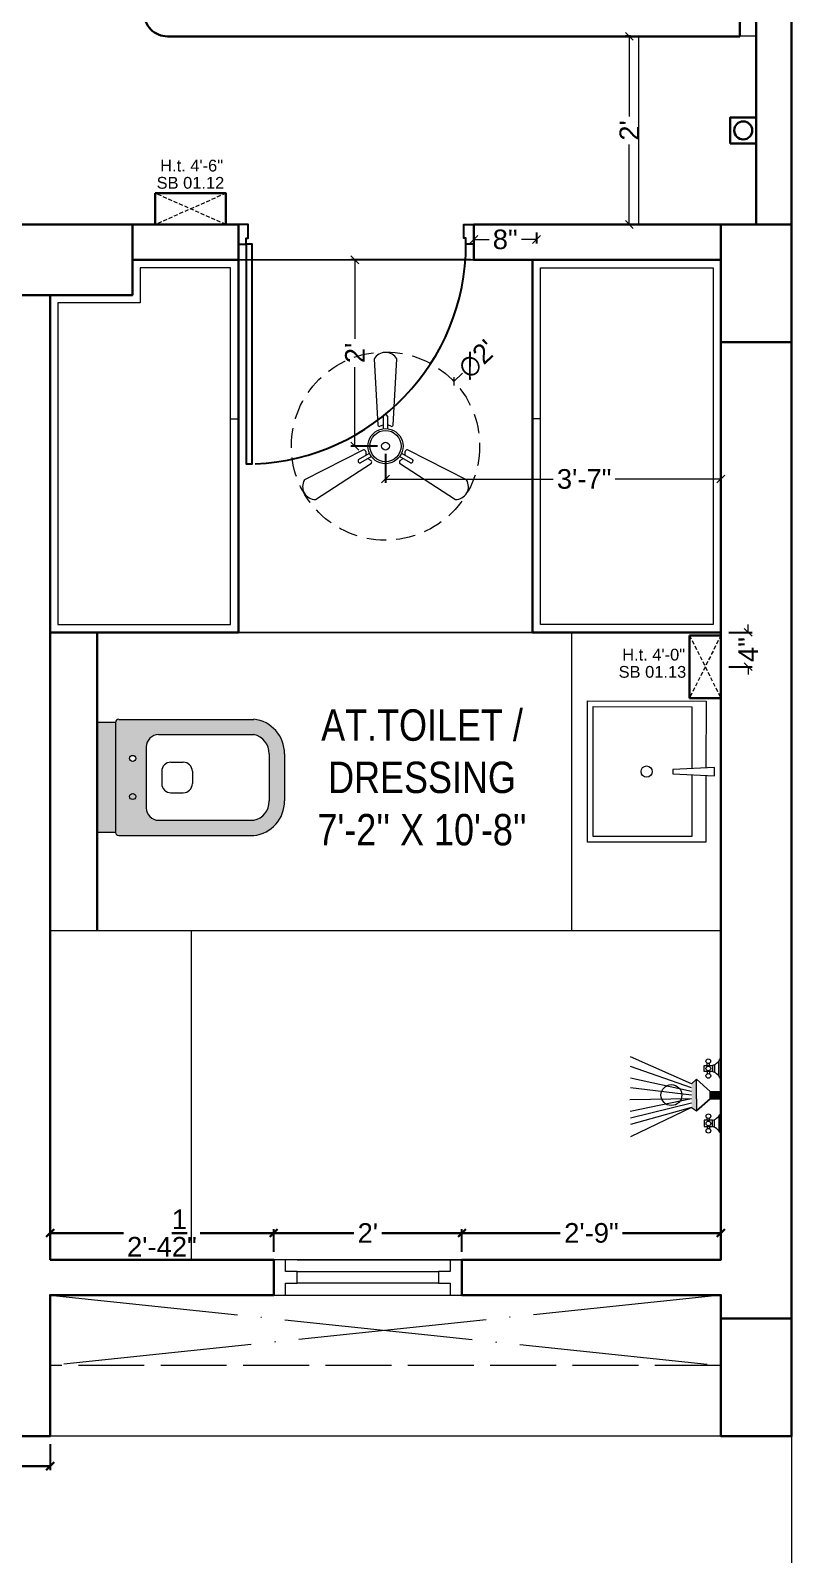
# Model space of a CAD drawing. Header units: millimetres. Extents: x 56222 to 3066687, y -650199 to -121287.
# Drawn here: x 295687.3 to 295784.3, y -356708.9 to -356514.6 of the extents above; entities that cross this region are included whole.
import ezdxf

# ---------------------------------------------------------------- set-up
doc = ezdxf.new("R2010")
doc.units = ezdxf.units.MM
doc.header["$MEASUREMENT"] = 0
doc.header["$PDMODE"] = 35
for name, pattern in [('ACAD_ISO02W100', [15, 12, -3]), ('ACAD_ISO04W100', [30, 24, -3, 0, -3]), ('DASHED', [0.75, 0.5, -0.25]), ('DASHED2', [0.375, 0.25, -0.125])]:
    doc.linetypes.add(name, pattern=pattern)
doc.layers.get('Defpoints').update_dxf_attribs({"color": 220})
doc.layers.add('AR DOOR', color=40, linetype='Continuous')
doc.layers.add('AR ELE-5', color=134, linetype='Continuous')
for name, color, linetype, lineweight in [('COLUMN', 1, 'Continuous', 30), ('dim05', 1, 'Continuous', 13), ('el', 7, 'Continuous', 20), ('ELEC-wires', 1, 'DASHED2', 13), ('Electrical', 84, 'Continuous', 30), ('FIRST FLOOR ( TEXT )', 7, 'Continuous', 9), ('FURNITURE', 32, 'Continuous', 9), ('GROUND FLOOR', 7, 'Continuous', 9), ('GROUND FLOOR  ( PLINE )', 251, 'Continuous', 30), ('SECOND FLOOR ( DW_RAIL )', 7, 'Continuous', 9), ('UTILITY', 48, 'Continuous', 9), ('wall', 7, 'Continuous', 30), ('XX~SLAB ( BEAM )~ ( DIM )', 7, 'Continuous', 9), ('XX~STR BEAM', 5, 'ACAD_ISO02W100', 9)]:
    doc.layers.add(name, color=color, linetype=linetype, lineweight=lineweight)
doc.styles.add('Arial', font='arial.ttf')
doc.styles.add('century g', font='GOTHIC.TTF')
doc.styles.add('KATHA', font='swissc.ttf')
doc.styles.get("Standard").update_dxf_attribs({"font": 'arial.ttf', "height": 6})
doc.dimstyles.new('Archana', dxfattribs={"dimtxt": 2, "dimasz": 0.75, "dimexe": 0.5, "dimexo": 0.5, "dimgap": 0, "dimtad": 0, "dimzin": 0, "dimdsep": 46, "dimlunit": 4, "dimtxsty": 'century g', "dimblk": 'OBLIQUE', "dimcen": 0, "dimdle": 1, "dimclrd": 256, "dimclre": 256, "dimclrt": 256, "dimadec": 0, "dimazin": 0, "dimtfac": 1, "dimtofl": 0, "dimtmove": 1, "dimatfit": 3, "dimfxl": 1, "dimfxlon": 1, "dimtolj": 1, "dimtzin": 0, "dimlwd": -1, "dimlwe": -1, "dimarcsym": 0})
doc.dimstyles.new('ISO-25', dxfattribs={"dimtxt": 2.5, "dimasz": 1, "dimexe": 0.5, "dimexo": 1, "dimtad": 0, "dimdec": 1, "dimlunit": 4, "dimtxsty": 'Standard', "dimblk": 'OBLIQUE', "dimcen": 2.5, "dimclrd": 1, "dimclre": 1, "dimclrt": 5, "dimadec": 0, "dimazin": 0, "dimtfac": 1, "dimtdec": 1, "dimtmove": 0, "dimatfit": 3, "dimfxl": 1, "dimlwd": -1, "dimarcsym": 0})

# ---------------------------------------------------------------- blocks, each defined once
blk = doc.blocks.new('_Oblique')
at = {"layer": 'wall', "color": 0, "lineweight": -2}
blk.add_line((-0.5, -0.5), (0.5, 0.5), dxfattribs=at)
blk = doc.blocks.new('*D367')
at = {"layer": 'Defpoints', "color": 0, "lineweight": 30, "transparency": 16777216}
for p in [(295764.78, -356515.31), (295763.61, -356539.32), (295764.78, -356539.32)]:
    blk.add_point(p, dxfattribs=at)
at = {"layer": 'dim05', "color": 1, "linetype": 'Continuous', "lineweight": -2, "transparency": 16777216}
for p, q in [((295763.78, -356515.31), (295763.11, -356515.31)), ((295763.78, -356539.32), (295763.11, -356539.32))]:
    blk.add_line(p, q, dxfattribs=at)
at = {"layer": 'dim05', "color": 1, "linetype": 'Continuous', "transparency": 16777216}
for p, q in [((295763.61, -356515.31), (295763.61, -356525.52)), ((295763.61, -356539.32), (295763.61, -356529.11))]:
    blk.add_line(p, q, dxfattribs=at)
at = {"layer": 'dim05', "color": 1, "transparency": 16777216}
for p, rotation in [((295763.61, -356515.31), 90), ((295763.61, -356539.32), 270)]:
    blk.add_blockref('_Oblique', p, dxfattribs=dict(at, rotation=rotation))
at = {"layer": 'dim05', "color": 5, "lineweight": 25, "transparency": 16777216, "insert": (295763.61, -356527.32), "char_height": 2.5, "attachment_point": 5, "rotation": 90, "style": 'Arial'}
blk.add_mtext("2'", dxfattribs=at)
blk = doc.blocks.new('A$C3EC62B37')
at = {"layer": 'FURNITURE', "lineweight": 30, "ltscale": 0.25, "true_color": 0xffffff}
h = blk.add_hatch(color=7, dxfattribs=at)
h.dxf.hatch_style = 1
h.paths.add_polyline_path([(-12.22, 0), (-12.22, 2.35), (-26.26, 2.35), (-26.26, 0)])
h.paths.add_polyline_path([(-26.26, 2.35), (-12.22, 2.35, 0.414214), (-11.83, 2.74), (-11.83, 19.96, 0.388639), (-16.24, 23.87), (-22.38, 23.87, 0.379499), (-26.65, 19.96), (-26.65, 2.74, 0.414214)])
h.paths.add_polyline_path([(-15.35, 6.26), (-23.13, 6.26, -0.414214), (-24.7, 7.83), (-24.7, 19.96, -0.349567), (-22.37, 21.91), (-16.24, 21.91, -0.364948), (-13.78, 19.96), (-13.78, 7.83, -0.414214)], flags=16)
h.paths.add_polyline_path([(-18.46, 8.22), (-20.02, 8.22, -0.414214), (-21.2, 9.39), (-21.2, 10.96, -0.414214), (-20.02, 12.13), (-18.46, 12.13, -0.414214), (-17.28, 10.96), (-17.28, 9.39, -0.414214)], flags=0)
h.paths.add_polyline_path([(-22.06, 4.53, -1), (-21.27, 4.53, -1)], flags=16)
at = {"layer": 'FURNITURE', "color": 0, "linetype": 'ByBlock', "lineweight": -2}
for p, q in [((-22.24, 23.87), (-16.24, 23.87)), ((-22.24, 21.91), (-16.24, 21.91)), ((-26.65, 2.74), (-26.65, 19.96)), ((-24.7, 7.83), (-24.7, 19.96)), ((-13.78, 7.83), (-13.78, 19.96)), ((-11.83, 2.74), (-11.83, 19.96)), ((-20.02, 12.13), (-18.46, 12.13)), ((-21.2, 9.39), (-21.2, 10.96)), ((-17.28, 9.39), (-17.28, 10.96)), ((-20.02, 8.22), (-18.46, 8.22)), ((-23.13, 6.26), (-15.35, 6.26)), ((-26.26, 2.35), (-12.22, 2.35)), ((-26.26, 2.35), (-26.26, 0)), ((-12.22, 2.35), (-12.22, 0)), ((-26.26, 0), (-12.22, 0)), ((-26.26, 0), (-12.22, 0))]:
    blk.add_line(p, q, dxfattribs=at)
for centre in [(-21.66, 4.53), (-16.81, 4.53)]:
    blk.add_circle(centre, 0.391, dxfattribs=at)
for centre, radius, start, end in [((-22.31, 19.5), 4.37, 89.0873, 174.0395), ((-16.17, 19.5), 4.37, 5.9605, 90.9127), ((-22.31, 19.48), 2.44, 88.437, 168.6348), ((-16.17, 19.48), 2.44, 11.3652, 91.563), ((-20.02, 10.96), 1.17, 90, 180), ((-18.46, 10.96), 1.17, 0, 90), ((-23.13, 7.83), 1.57, 180, 270), ((-20.02, 9.39), 1.17, 180, 270), ((-18.46, 9.39), 1.17, 270, 0), ((-15.35, 7.83), 1.57, 270, 0), ((-26.26, 2.74), 0.391, 180, 270), ((-12.22, 2.74), 0.391, 270, 0)]:
    blk.add_arc(centre, radius, start, end, dxfattribs=at)
blk = doc.blocks.new('*U25')
for points in [[(-40, 0), (0, 0), (0, 30), (10, 30), (10, 100), (-40, 100)], [(1160, 0), (1120, 0), (1120, 30), (1110, 30), (1110, 100), (1160, 100)], [(0, 0), (0, -1120), (30, -1120), (30, 0)]]:
    blk.add_lwpolyline(points, close=True)
at = {"layer": 'AR ELE-5', "linetype": 'ByBlock', "ltscale": 15}
blk.add_arc((-1.6, 0.7), 1121.6, 272.37301, 359.96526, dxfattribs=at)
blk = doc.blocks.new('A$C07311617')
at = {"layer": 'UTILITY'}
h = blk.add_hatch(color=7, dxfattribs=at)
h.paths.add_polyline_path([(-3.13, 2.02), (-3.13, 0), (-3.74, 0), (-3.74, 0.46), (-3.74, 1.42)])
h.paths.add_polyline_path([(-3.13, 0), (-3.13, -0.46), (-3.13, -2.02), (-3.74, -1.59), (-3.74, -0.46), (-3.74, 0)])
h = blk.add_hatch(color=7, dxfattribs=at)
h.paths.add_polyline_path([(0, 0.46), (0, 0), (-1.35, 0), (-1.35, 0.46)])
h.paths.add_polyline_path([(0, 0), (0, -0.46), (-1.35, -0.46), (-1.35, 0)])
at = {"layer": 'UTILITY', "color": 7}
for p, q in [((-3.74, 1.42), (-11.52, 4.9)), ((-1.74, 3.79), (-1.74, 4.05)), ((-1.47, 3.79), (-1.47, 4.05)), ((-0.8, 3.9), (-0.8, 2.88)), ((-0.27, 2.44), (-0.27, 4.33)), ((-3.74, 0.94), (-11.52, 3.66)), ((-3.74, 0.46), (-11.52, 2.15)), ((-3.13, 2.02), (-3.74, 1.42)), ((-3.13, -0.46), (-3.13, 2.02)), ((-1.35, 0.46), (-3.13, 2.02)), ((-1.74, 2.99), (-1.74, 2.72)), ((-1.47, 2.99), (-1.47, 2.72)), ((-3.74, 0), (-11.52, 0.93)), ((-3.13, 0.46), (-3.13, 1.42)), ((-1.35, -0.46), (-1.35, 0.46)), ((-1.35, 0.46), (0, 0.46)), ((0, -0.46), (0, 0.46)), ((-3.74, -0.46), (-11.62, -0.61)), ((-3.74, -0.46), (-11.57, -2.09)), ((-3.74, -1.03), (-11.52, -2.96)), ((-3.74, -1.59), (-11.52, -5.3)), ((-3.74, -1.59), (-11.52, -3.73)), ((-3.74, -1.59), (-3.13, -2.02)), ((-3.13, -0.46), (-3.13, -2.02)), ((-1.35, -0.46), (-3.13, -2.02)), ((-1.35, -0.46), (0, -0.46)), ((-1.74, -3.22), (-1.74, -2.95)), ((-1.47, -3.22), (-1.47, -2.95)), ((-0.8, -4.13), (-0.8, -3.11)), ((-0.27, -2.68), (-0.27, -4.56)), ((-1.74, -4.02), (-1.74, -4.29)), ((-1.47, -4.02), (-1.47, -4.29))]:
    blk.add_line(p, q, dxfattribs=at)
for points in [[(-1.35, 0.46), (-3.13, 2.02)], [(-3.13, -2.02), (-1.35, -0.46)]]:
    blk.add_lwpolyline(points, dxfattribs=at)
for points in [[(-1.07, 2.99), (-2.14, 2.99), (-2.14, 3.79), (-1.07, 3.79)], [(-1.07, -3.22), (-2.14, -3.22), (-2.14, -4.02), (-1.07, -4.02)]]:
    blk.add_lwpolyline(points, close=True, dxfattribs=at)
for centre, radius in [((-1.6, 4.32), 0.298), ((-1.6, 3.39), 0.298), ((-1.6, 2.45), 0.298), ((-6.31, 0), 1.33), ((-1.6, -2.69), 0.298), ((-1.6, -3.62), 0.298), ((-1.6, -4.55), 0.298)]:
    blk.add_circle(centre, radius, dxfattribs=at)
for centre, start, end in [((-1.47, 5.26), 285.2551, 344.7449), ((-1.47, 1.52), 15.2551, 74.7449), ((-1.47, -1.75), 285.2551, 344.7449), ((-1.47, -5.49), 15.2551, 74.7449)]:
    blk.add_arc(centre, 1.52, start, end, dxfattribs=at)
blk = doc.blocks.new('*D370')
at = {"layer": 'Defpoints', "color": 0, "lineweight": 30, "transparency": 16777216}
for p in [(295718.28, -356667.91), (295689.78, -356671.32), (295718.28, -356671.32)]:
    blk.add_point(p, dxfattribs=at)
at = {"layer": 'dim05', "color": 5, "linetype": 'Continuous', "lineweight": -2, "transparency": 16777216}
for p, q in [((295689.78, -356670.32), (295689.78, -356667.41)), ((295718.28, -356670.32), (295718.28, -356667.41))]:
    blk.add_line(p, q, dxfattribs=at)
at = {"layer": 'dim05', "color": 5, "linetype": 'Continuous', "lineweight": 30, "transparency": 16777216}
for p, q in [((295689.78, -356667.91), (295699.15, -356667.91)), ((295718.28, -356667.91), (295708.91, -356667.91))]:
    blk.add_line(p, q, dxfattribs=at)
at = {"layer": 'dim05', "color": 5, "lineweight": 30, "transparency": 16777216, "rotation": 180}
blk.add_blockref('_Oblique', (295689.78, -356667.91), dxfattribs=at)
at = {"layer": 'dim05', "color": 5, "lineweight": 30, "transparency": 16777216}
blk.add_blockref('_Oblique', (295718.28, -356667.91), dxfattribs=at)
at = {"layer": 'dim05', "color": 5, "lineweight": 30, "transparency": 16777216, "insert": (295704.03, -356667.91), "char_height": 2.5, "attachment_point": 5, "style": 'Arial'}
blk.add_mtext('2\'-4{\\H1x;\\S1/2;}"', dxfattribs=at)
blk = doc.blocks.new('*D371')
at = {"layer": 'Defpoints', "color": 0, "lineweight": 30, "transparency": 16777216}
for p in [(295742.28, -356667.91), (295718.28, -356671.32), (295742.28, -356671.32)]:
    blk.add_point(p, dxfattribs=at)
at = {"layer": 'dim05', "color": 5, "linetype": 'Continuous', "lineweight": -2, "transparency": 16777216}
for p, q in [((295718.28, -356670.32), (295718.28, -356667.41)), ((295742.28, -356670.32), (295742.28, -356667.41))]:
    blk.add_line(p, q, dxfattribs=at)
at = {"layer": 'dim05', "color": 5, "linetype": 'Continuous', "lineweight": 30, "transparency": 16777216}
for p, q in [((295718.28, -356667.91), (295728.48, -356667.91)), ((295742.28, -356667.91), (295732.08, -356667.91))]:
    blk.add_line(p, q, dxfattribs=at)
at = {"layer": 'dim05', "color": 5, "lineweight": 30, "transparency": 16777216, "rotation": 180}
blk.add_blockref('_Oblique', (295718.28, -356667.91), dxfattribs=at)
at = {"layer": 'dim05', "color": 5, "lineweight": 30, "transparency": 16777216}
blk.add_blockref('_Oblique', (295742.28, -356667.91), dxfattribs=at)
at = {"layer": 'dim05', "color": 5, "lineweight": 30, "transparency": 16777216, "insert": (295730.28, -356667.91), "char_height": 2.5, "attachment_point": 5, "style": 'Arial'}
blk.add_mtext("2'", dxfattribs=at)
blk = doc.blocks.new('*D372')
at = {"layer": 'Defpoints', "color": 0, "lineweight": 30, "transparency": 16777216}
for p in [(295775.28, -356667.91), (295742.28, -356671.32), (295775.28, -356671.32)]:
    blk.add_point(p, dxfattribs=at)
at = {"layer": 'dim05', "color": 5, "linetype": 'Continuous', "lineweight": -2, "transparency": 16777216}
for p, q in [((295742.28, -356670.32), (295742.28, -356667.41)), ((295775.28, -356670.32), (295775.28, -356667.41))]:
    blk.add_line(p, q, dxfattribs=at)
at = {"layer": 'dim05', "color": 5, "linetype": 'Continuous', "lineweight": 30, "transparency": 16777216}
for p, q in [((295742.28, -356667.91), (295754.81, -356667.91)), ((295775.28, -356667.91), (295762.75, -356667.91))]:
    blk.add_line(p, q, dxfattribs=at)
at = {"layer": 'dim05', "color": 5, "lineweight": 30, "transparency": 16777216, "rotation": 180}
blk.add_blockref('_Oblique', (295742.28, -356667.91), dxfattribs=at)
at = {"layer": 'dim05', "color": 5, "lineweight": 30, "transparency": 16777216}
blk.add_blockref('_Oblique', (295775.28, -356667.91), dxfattribs=at)
at = {"layer": 'dim05', "color": 5, "lineweight": 30, "transparency": 16777216, "insert": (295758.78, -356667.91), "char_height": 2.5, "attachment_point": 5, "style": 'Arial'}
blk.add_mtext('2\'-9"', dxfattribs=at)
blk = doc.blocks.new('*D373')
at = {"layer": 'Defpoints', "color": 0, "lineweight": 30, "transparency": 16777216}
for p in [(295584.78, -356693.82), (295689.78, -356693.82), (295689.78, -356697.63)]:
    blk.add_point(p, dxfattribs=at)
at = {"layer": 'dim05', "color": 5, "linetype": 'Continuous', "lineweight": -2, "transparency": 16777216}
for p, q in [((295584.78, -356694.82), (295584.78, -356698.13)), ((295689.78, -356694.82), (295689.78, -356698.13))]:
    blk.add_line(p, q, dxfattribs=at)
at = {"layer": 'dim05', "color": 5, "linetype": 'Continuous', "lineweight": 30, "transparency": 16777216}
for p, q in [((295584.78, -356697.63), (295633.33, -356697.63)), ((295689.78, -356697.63), (295641.23, -356697.63))]:
    blk.add_line(p, q, dxfattribs=at)
at = {"layer": 'dim05', "color": 5, "lineweight": 30, "transparency": 16777216, "rotation": 180}
blk.add_blockref('_Oblique', (295584.78, -356697.63), dxfattribs=at)
at = {"layer": 'dim05', "color": 5, "lineweight": 30, "transparency": 16777216}
blk.add_blockref('_Oblique', (295689.78, -356697.63), dxfattribs=at)
at = {"layer": 'dim05', "color": 5, "lineweight": 30, "transparency": 16777216, "insert": (295637.28, -356697.63), "char_height": 2.5, "attachment_point": 5, "style": 'Arial'}
blk.add_mtext('8\'-9"', dxfattribs=at)
blk = doc.blocks.new('6616')
at = {"color": 242, "linetype": 'DASHED', "true_color": 0xcd2027}
for p, q in [((386784.79, -36915.77), (386775.78, -36911.78)), ((386784.79, -36911.78), (386775.78, -36915.77))]:
    blk.add_line(p, q, dxfattribs=at)
at = {"layer": 'ELEC-wires', "color": 5, "linetype": 'ByBlock', "lineweight": 30, "ltscale": 4}
blk.add_lwpolyline([(386775.78, -36911.78), (386784.79, -36911.78), (386784.79, -36915.77), (386775.78, -36915.77)], close=True, dxfattribs=at)
blk = doc.blocks.new('*D382')
at = {"layer": 'Defpoints', "color": 0, "lineweight": 30, "transparency": 16777216}
for p in [(295775.28, -356591.32), (295775.28, -356595.7), (295778.76, -356595.7)]:
    blk.add_point(p, dxfattribs=at)
at = {"layer": 'dim05', "color": 1, "linetype": 'Continuous', "transparency": 16777216}
for p, q in [((295778.76, -356591.32), (295778.76, -356590.32)), ((295778.76, -356591.32), (295778.76, -356591.4)), ((295778.76, -356595.7), (295778.76, -356595.62)), ((295778.76, -356595.7), (295778.76, -356596.7))]:
    blk.add_line(p, q, dxfattribs=at)
at = {"layer": 'dim05', "color": 1, "linetype": 'Continuous', "lineweight": -2, "transparency": 16777216}
for p, q in [((295776.28, -356591.32), (295779.26, -356591.32)), ((295776.28, -356595.7), (295779.26, -356595.7))]:
    blk.add_line(p, q, dxfattribs=at)
at = {"layer": 'dim05', "color": 1, "transparency": 16777216}
for p, rotation in [((295778.76, -356591.32), 270), ((295778.76, -356595.7), 90)]:
    blk.add_blockref('_Oblique', p, dxfattribs=dict(at, rotation=rotation))
at = {"layer": 'dim05', "color": 5, "lineweight": 25, "transparency": 16777216, "insert": (295778.76, -356593.51), "char_height": 2.5, "attachment_point": 5, "rotation": 90, "style": 'Arial'}
blk.add_mtext('4"', dxfattribs=at)
blk = doc.blocks.new('*D383')
at = {"layer": 'Defpoints', "color": 0, "lineweight": 30, "transparency": 16777216}
for p in [(295743.79, -356539.32), (295751.79, -356539.32), (295751.79, -356541.22)]:
    blk.add_point(p, dxfattribs=at)
at = {"layer": 'dim05', "color": 1, "linetype": 'Continuous', "lineweight": -2, "transparency": 16777216}
for p, q in [((295743.79, -356540.32), (295743.79, -356541.72)), ((295751.79, -356540.32), (295751.79, -356541.72))]:
    blk.add_line(p, q, dxfattribs=at)
at = {"layer": 'dim05', "color": 1, "linetype": 'Continuous', "transparency": 16777216}
for p, q in [((295743.79, -356541.22), (295745.73, -356541.22)), ((295751.79, -356541.22), (295749.85, -356541.22))]:
    blk.add_line(p, q, dxfattribs=at)
at = {"layer": 'dim05', "color": 1, "transparency": 16777216, "rotation": 180}
blk.add_blockref('_Oblique', (295743.79, -356541.22), dxfattribs=at)
at = {"layer": 'dim05', "color": 1, "transparency": 16777216}
blk.add_blockref('_Oblique', (295751.79, -356541.22), dxfattribs=at)
at = {"layer": 'dim05', "color": 5, "lineweight": 25, "transparency": 16777216, "insert": (295747.79, -356541.22), "char_height": 2.5, "attachment_point": 5, "style": 'Arial'}
blk.add_mtext('8"', dxfattribs=at)
blk = doc.blocks.new('*D389')
at = {"layer": 'Defpoints', "color": 0, "lineweight": 30, "transparency": 16777216}
for p in [(295741.24, -356559.31), (295723.82, -356575.83)]:
    blk.add_point(p, dxfattribs=at)
at = {"layer": 'dim05', "transparency": 16777216}
blk.add_line((295742.33, -356558.28), (295741.24, -356559.31), dxfattribs=at)
at = {"layer": 'dim05', "transparency": 16777216, "xscale": 0.75, "yscale": 0.75, "zscale": 0.75, "rotation": 223.4766308891187}
blk.add_blockref('_Oblique', (295741.24, -356559.31), dxfattribs=at)
at = {"layer": 'dim05', "color": 5, "lineweight": 25, "transparency": 16777216, "insert": (295744.23, -356556.48), "char_height": 2.5, "attachment_point": 5, "rotation": 43.4766, "style": 'century g'}
blk.add_mtext("\\A1;∅2'", dxfattribs=at)
blk = doc.blocks.new('*D390')
at = {"layer": 'Defpoints', "color": 0, "lineweight": 30, "transparency": 16777216}
for p in [(295732.53, -356567.57), (295775.28, -356567.57), (295775.28, -356571.77)]:
    blk.add_point(p, dxfattribs=at)
at = {"layer": 'dim05', "color": 1, "linetype": 'Continuous', "lineweight": -2, "transparency": 16777216}
for p, q in [((295732.53, -356568.57), (295732.53, -356572.27)), ((295775.28, -356568.57), (295775.28, -356572.27))]:
    blk.add_line(p, q, dxfattribs=at)
at = {"layer": 'dim05', "color": 1, "linetype": 'Continuous', "transparency": 16777216}
for p, q in [((295732.53, -356571.77), (295753.91, -356571.77)), ((295775.28, -356571.77), (295761.8, -356571.77))]:
    blk.add_line(p, q, dxfattribs=at)
at = {"layer": 'dim05', "color": 1, "transparency": 16777216, "rotation": 180}
blk.add_blockref('_Oblique', (295732.53, -356571.77), dxfattribs=at)
at = {"layer": 'dim05', "color": 1, "transparency": 16777216}
blk.add_blockref('_Oblique', (295775.28, -356571.77), dxfattribs=at)
at = {"layer": 'dim05', "color": 5, "lineweight": 25, "transparency": 16777216, "insert": (295757.85, -356571.77), "char_height": 2.5, "attachment_point": 5, "style": 'Arial'}
blk.add_mtext('3\'-7"', dxfattribs=at)
blk = doc.blocks.new('*D391')
at = {"layer": 'Defpoints', "color": 0, "lineweight": 30, "transparency": 16777216}
for p in [(295728.63, -356543.82), (295744.39, -356543.82), (295732.53, -356567.57)]:
    blk.add_point(p, dxfattribs=at)
at = {"layer": 'dim05', "color": 1, "linetype": 'Continuous', "lineweight": -2, "transparency": 16777216}
for p, q in [((295743.39, -356543.82), (295728.13, -356543.82)), ((295731.53, -356567.57), (295728.13, -356567.57))]:
    blk.add_line(p, q, dxfattribs=at)
at = {"layer": 'dim05', "color": 1, "linetype": 'Continuous', "transparency": 16777216}
for p, q in [((295728.63, -356543.82), (295728.63, -356553.9)), ((295728.63, -356567.57), (295728.63, -356557.49))]:
    blk.add_line(p, q, dxfattribs=at)
at = {"layer": 'dim05', "color": 1, "transparency": 16777216}
for p, rotation in [((295728.63, -356543.82), 90), ((295728.63, -356567.57), 270)]:
    blk.add_blockref('_Oblique', p, dxfattribs=dict(at, rotation=rotation))
at = {"layer": 'dim05', "color": 5, "lineweight": 25, "transparency": 16777216, "insert": (295728.63, -356555.69), "char_height": 2.5, "attachment_point": 5, "rotation": 90, "style": 'Arial'}
blk.add_mtext("2'", dxfattribs=at)

msp = doc.modelspace()

# ---------------------------------------------------------------- linework, layer by layer
at = {"layer": 'COLUMN'}
for points in [[(295700.283, -356539.32), (295700.283, -356548.32), (295685.283, -356548.32), (295685.283, -356539.32)], [(295775.283, -356539.32), (295784.283, -356539.32), (295784.283, -356554.32), (295775.283, -356554.32)], [(295775.283, -356678.82), (295784.283, -356678.82), (295784.283, -356693.82), (295775.283, -356693.82)]]:
    msp.add_lwpolyline(points, close=True, dxfattribs=at)
at = {"layer": 'Electrical', "lineweight": 15, "ltscale": 20}
for p, q in [((295731.096, -356556.458), (295731.537, -356564.919)), ((295733.529, -356564.919), (295733.969, -356556.458)), ((295732.284, -356565.343), (295732.284, -356563.729)), ((295732.782, -356563.742), (295732.782, -356565.343)), ((295729.739, -356568.033), (295722.191, -356571.882)), ((295723.628, -356574.371), (295730.735, -356569.758)), ((295729.093, -356569.268), (295730.479, -356568.468)), ((295730.728, -356568.899), (295729.331, -356569.706)), ((295734.331, -356569.758), (295741.438, -356574.37)), ((295735.723, -356569.699), (295734.337, -356568.899)), ((295734.586, -356568.468), (295735.983, -356569.275)), ((295742.875, -356571.882), (295735.327, -356568.033))]:
    msp.add_line(p, q, dxfattribs=at)
at = {"layer": 'Electrical', "linetype": 'DASHED', "lineweight": 15, "ltscale": 5}
msp.add_circle((295732.533, -356567.57), 12, dxfattribs=at)
at = {"layer": 'Electrical', "lineweight": 15, "ltscale": 20}
for centre, major_axis, start_param, end_param in [((295732.532, -356557.267), (1.166, 1.166), -0.2721361, 1.8429674), ((295732.53, -356563.826), (0.187, 0.187), -0.4655363, 1.9836178), ((295732.533, -356567.57), (1.585, -1.585), 3.141610145497995, 9.42479545267758), ((295732.533, -356567.57), (1.409, -1.409), 0.0000175, 6.2832028), ((295731.772, -356564.788), (0.19, 0.19), 2.8630143, 4.2577845), ((295732.533, -356566.037), (0.849, -0.849), 2.5650573, 2.9513076), ((295732.533, -356566.037), (0.849, 0.849), 0.19032, 0.5765703), ((295733.293, -356564.788), (0.19, -0.19), 5.1670285, 6.5617986), ((295732.533, -356567.57), (0.352, 0.352), 1.5708138, 7.8539991), ((295729.291, -356569.444), (0.187, -0.187), 3.1996551, 5.6488092), ((295729.743, -356568.302), (0.19, -0.19), 0.9782383, 2.3730084), ((295731.205, -356568.336), (0.849, -0.849), 3.8555115, 4.2417618), ((295731.205, -356568.336), (0.849, -0.849), 4.6594524, 5.0457027), ((295730.504, -356569.62), (0.19, 0.19), -1.3257759, 0.0689943), ((295734.562, -356569.62), (0.19, -0.19), 3.0726334, 4.4674035), ((295733.86, -356568.336), (0.849, 0.849), 4.3791102, 4.7653605), ((295733.86, -356568.336), (0.849, 0.849), 5.1830512, 5.5693015), ((295735.322, -356568.302), (0.19, -0.19), 2.3394156, 3.7341857), ((295735.777, -356569.44), (0.187, 0.187), 3.7232539, 6.172408), ((295723.611, -356572.721), (1.166, -1.166), 3.3930553, 5.5081589), ((295741.455, -356572.721), (1.166, -1.166), 5.4874504, 7.602554)]:
    msp.add_ellipse(centre, major_axis=major_axis, ratio=1, start_param=start_param, end_param=end_param, dxfattribs=at)
at = {"layer": 'FURNITURE'}
for p, q in [((295712.783, -356564.07), (295713.783, -356564.07)), ((295752.283, -356564.07), (295751.283, -356564.07)), ((295756.283, -356629.32), (295756.283, -356591.32))]:
    msp.add_line(p, q, dxfattribs=at)
at = {"layer": 'FURNITURE', "lineweight": 30}
msp.add_lwpolyline([(295701.753, -356512.328), (295701.753, -356438.328, -0.4142136), (295704.753, -356435.328), (295777.684, -356435.328), (295777.684, -356515.328), (295704.753, -356515.328, -0.4142136)], format="xyb", close=True, dxfattribs=at)
at = {"layer": 'FURNITURE'}
for points in [[(295779.783, -356515.312), (295764.783, -356515.312), (295764.783, -356539.32), (295779.783, -356539.32)], [(295774.283, -356544.82), (295774.283, -356590.32), (295752.283, -356590.32), (295752.283, -356544.82)], [(295769.165, -356608.791), (295769.164, -356609.362), (295774.461, -356609.62), (295774.462, -356608.54)], [(295689.783, -356629.32), (295707.783, -356629.32), (295707.783, -356671.32), (295689.783, -356671.32)]]:
    msp.add_lwpolyline(points, close=True, dxfattribs=at)
at = {"layer": 'FURNITURE', "lineweight": 30}
msp.add_lwpolyline([(295689.783, -356548.32), (295689.783, -356591.32), (295713.783, -356591.32), (295713.783, -356543.82), (295700.283, -356543.82)], dxfattribs=at)
msp.add_lwpolyline([(295751.283, -356543.82), (295775.283, -356543.82), (295775.283, -356591.32), (295751.283, -356591.32)], close=True, dxfattribs=at)
at = {"layer": 'FURNITURE'}
for points in [[(295701.283, -356544.82), (295701.283, -356549.32), (295690.783, -356549.32)], [(295690.783, -356549.32), (295690.783, -356590.32), (295712.783, -356590.32), (295712.783, -356544.82), (295701.283, -356544.82)], [(295773.381, -356609.568), (295773.366, -356618.079), (295758.272, -356618.07), (295758.293, -356600.07), (295773.387, -356600.079), (295773.381, -356608.591)], [(295771.58, -356609.48), (295771.566, -356617.357), (295758.993, -356617.35), (295759.013, -356600.791), (295771.586, -356600.798), (295771.581, -356608.676)]]:
    msp.add_lwpolyline(points, dxfattribs=at)
msp.add_circle((295765.819, -356609.074), 0.72, dxfattribs=at)
at = {"layer": 'GROUND FLOOR'}
for p, q in [((295784.283, -356310.271), (295784.283, -356831.204)), ((295713.783, -356539.32), (295685.283, -356539.32)), ((295713.783, -356539.32), (295713.783, -356543.82)), ((295775.283, -356539.32), (295743.787, -356539.319)), ((295743.787, -356539.319), (295743.787, -356543.819)), ((295775.283, -356543.82), (295700.283, -356543.82)), ((295775.283, -356543.82), (295775.283, -356671.32)), ((295689.783, -356548.32), (295689.783, -356671.32)), ((295689.783, -356591.32), (295775.283, -356591.32)), ((295689.783, -356629.32), (295775.283, -356629.32)), ((295721.283, -356671.32), (295775.283, -356671.32)), ((295742.283, -356671.32), (295742.283, -356675.82)), ((295689.783, -356675.82), (295689.783, -356693.82)), ((295721.283, -356675.82), (295775.283, -356675.82)), ((295775.283, -356675.82), (295775.283, -356693.82)), ((295784.283, -356693.82), (295383.783, -356693.82))]:
    msp.add_line(p, q, dxfattribs=at)
at = {"layer": 'GROUND FLOOR', "color": 1, "linetype": 'ACAD_ISO04W100'}
for p, q in [((295689.783, -356675.82), (295775.283, -356684.82)), ((295775.283, -356675.82), (295689.783, -356684.82))]:
    msp.add_line(p, q, dxfattribs=at)
at = {"layer": 'GROUND FLOOR', "linetype": 'ACAD_ISO02W100', "ltscale": 0.7}
msp.add_line((295775.283, -356684.82), (295689.783, -356684.82), dxfattribs=at)
at = {"layer": 'GROUND FLOOR  ( PLINE )'}
msp.add_lwpolyline([(295784.283, -356401.32), (295739.283, -356401.32), (295739.283, -356410.32), (295779.783, -356410.32), (295779.783, -356539.32), (295743.787, -356539.319), (295743.787, -356543.819), (295775.283, -356543.82), (295775.283, -356671.32), (295742.283, -356671.32), (295742.283, -356675.82), (295775.283, -356675.82), (295775.283, -356693.82), (295784.283, -356693.82)], close=True, dxfattribs=at)
for points in [[(295689.783, -356671.32), (295718.278, -356671.32), (295718.278, -356675.82), (295689.783, -356675.82), (295689.783, -356693.82), (295685.283, -356693.82), (295685.283, -356539.32), (295713.783, -356539.32), (295713.783, -356543.82), (295700.283, -356543.82)], [(295689.783, -356548.32), (295689.783, -356671.32)], [(295695.783, -356591.32), (295695.783, -356629.32)]]:
    msp.add_lwpolyline(points, dxfattribs=at)
at = {"layer": 'SECOND FLOOR ( DW_RAIL )', "color": 3}
msp.add_lwpolyline([(295742.278, -356671.32), (295740.778, -356671.32), (295740.778, -356672.82), (295739.278, -356672.82), (295739.278, -356674.32), (295721.278, -356674.32), (295721.278, -356672.82), (295719.778, -356672.82), (295719.778, -356671.32), (295718.278, -356671.32), (295718.278, -356675.82), (295719.778, -356675.82), (295719.778, -356674.32), (295721.278, -356674.32), (295721.278, -356672.82), (295739.278, -356672.82), (295739.278, -356674.32), (295740.778, -356674.32), (295740.778, -356675.82), (295742.278, -356675.82), (295742.278, -356671.32), (295718.278, -356671.32), (295718.278, -356675.82), (295742.278, -356675.82)], close=True, dxfattribs=at)
at = {"layer": 'XX~SLAB ( BEAM )~ ( DIM )', "color": 242, "linetype": 'DASHED', "true_color": 0xcd2027}
for p, q in [((295775.283, -356591.7), (295771.283, -356599.7)), ((295771.283, -356591.7), (295775.283, -356599.7))]:
    msp.add_line(p, q, dxfattribs=at)
at = {"layer": 'XX~SLAB ( BEAM )~ ( DIM )', "color": 5, "lineweight": 30}
msp.add_lwpolyline([(295776.455, -356528.971), (295779.774, -356528.971), (295779.791, -356525.661), (295776.473, -356525.661)], close=True, dxfattribs=at)
at = {"layer": 'XX~SLAB ( BEAM )~ ( DIM )'}
msp.add_lwpolyline([(295713.783, -356543.82), (295751.283, -356543.82), (295751.283, -356591.32), (295713.783, -356591.32)], close=True, dxfattribs=at)
at = {"layer": 'XX~SLAB ( BEAM )~ ( DIM )', "color": 5, "lineweight": 30}
msp.add_circle((295778.128, -356527.316), 1.155, dxfattribs=at)
at = {"layer": 'XX~STR BEAM', "lineweight": 30}
msp.add_lwpolyline([(295771.283, -356591.7), (295775.283, -356591.7), (295775.283, -356599.7), (295771.283, -356599.7)], close=True, dxfattribs=at)

# ---------------------------------------------------------------- block references
at = {"layer": 'AR DOOR', "linetype": 'ByBlock', "lineweight": -2, "extrusion": (0, 0, -1), "xscale": -0.02500332000264408, "yscale": 0.02500332000264408, "zscale": -0.02500332000264408}
msp.add_blockref('*U25', (-295714.783, -356541.819), dxfattribs=at)
at = {"layer": 'el', "color": 1}
msp.add_blockref('6616', (-91072.593, -319623.549), dxfattribs=at)
at = {"layer": 'FURNITURE', "rotation": 270.0000000028459}
msp.add_blockref('A$C3EC62B37', (295695.783, -356629.059), dxfattribs=at)
at = {"layer": 'FURNITURE', "lineweight": 18, "rotation": 0.03312803684924393}
msp.add_blockref('A$C07311617', (295775.283, -356650.32), dxfattribs=at)

# ---------------------------------------------------------------- texts
at = {"layer": 'Electrical', "color": 240, "true_color": 0xed1f24, "transparency": 33554687}
for s, p in [('H.t. 4\'-6"', (295703.811, -356532.548)), ('H.t. 4\'-0"', (295762.7, -356594.908))]:
    msp.add_text(s, height=1.5, dxfattribs=at).set_placement(p)
at = {"layer": 'Electrical', "color": 5, "transparency": 33554687}
for s, p in [('SB 01.12', (295703.36, -356534.746)), ('SB 01.13', (295762.248, -356597.106))]:
    msp.add_text(s, height=1.5, dxfattribs=at).set_placement(p)
at = {"layer": 'FIRST FLOOR ( TEXT )', "insert": (295737.19, -356609.836), "char_height": 4, "attachment_point": 5, "style": 'KATHA'}
msp.add_mtext("AT.TOILET /\\PDRESSING\\P7'-2'' X 10'-8''", dxfattribs=at)

# ---------------------------------------------------------------- dimensions: what is measured, and where the dimension line sits
at = {"layer": 'dim05', "color": 27, "lineweight": 25, "true_color": 0x7d5120}
for base, p1, p2, override, picture, middle in [((295763.608, -356539.32), (295764.783, -356515.313), (295764.783, -356539.32), {"dimtxsty": 'Arial'}, '*D367', (295763.608, -356527.317)), ((295728.63, -356543.82), (295732.533, -356567.57), (295744.395, -356543.82), {"dimdec": 0, "dimtxsty": 'Arial'}, '*D391', (295728.63, -356555.695)), ((295778.758, -356595.7), (295775.283, -356591.32), (295775.283, -356595.7), {"dimdec": 0, "dimtxsty": 'Arial'}, '*D382', (295778.758, -356593.51))]:
    dim = msp.add_linear_dim(base=base, p1=p1, p2=p2, angle=90, dimstyle='ISO-25', override=override, dxfattribs=at)
    dim.commit()
    dim.dimension.update_dxf_attribs({"geometry": picture, "text_midpoint": middle})
dim = msp.add_linear_dim(base=(295751.79, -356541.22), p1=(295743.787, -356539.319), p2=(295751.79, -356539.319), dimstyle='ISO-25', override={"dimtxsty": 'Arial'}, dxfattribs=at)
dim.commit()
dim.dimension.update_dxf_attribs({"geometry": '*D383', "text_midpoint": (295747.788, -356541.22)})
dim = msp.add_diameter_dim_2p(p1=(295723.825, -356575.827), p2=(295741.241, -356559.313), dimstyle='Archana', override={"dimtxt": 2.5, "dimclrt": 5}, dxfattribs=at)
dim.commit()
dim.dimension.update_dxf_attribs({"geometry": '*D389', "text_midpoint": (295744.226, -356556.483)})
dim = msp.add_linear_dim(base=(295775.283, -356571.775), p1=(295732.533, -356567.57), p2=(295775.283, -356567.57), dimstyle='ISO-25', override={"dimdec": 0, "dimtxsty": 'Arial'}, dxfattribs=at)
dim.commit()
dim.dimension.update_dxf_attribs({"geometry": '*D390', "text_midpoint": (295757.855, -356571.775), "dimtype": 160})
at = {"layer": 'dim05', "color": 27, "lineweight": 30, "true_color": 0x7d5120}
for base, p1, p2, override, picture, middle in [((295718.278, -356667.912), (295689.783, -356671.32), (295718.278, -356671.32), {"dimtxsty": 'Arial', "dimclrd": 5, "dimclre": 5, "dimtmove": 1, "dimlwd": 30}, '*D370', (295704.03, -356667.912)), ((295742.283, -356667.912), (295718.278, -356671.32), (295742.283, -356671.32), {"dimtxsty": 'Arial', "dimclrd": 5, "dimclre": 5, "dimtmove": 1, "dimlwd": 30}, '*D371', (295730.28, -356667.912)), ((295775.283, -356667.912), (295742.283, -356671.32), (295775.283, -356671.32), {"dimtxsty": 'Arial', "dimclrd": 5, "dimclre": 5, "dimtmove": 1, "dimlwd": 30}, '*D372', (295758.783, -356667.912)), ((295689.783, -356697.634), (295584.783, -356693.82), (295689.783, -356693.82), {"dimtxsty": 'Arial', "dimclrd": 5, "dimclre": 5, "dimlwd": 30}, '*D373', (295637.283, -356697.634))]:
    dim = msp.add_linear_dim(base=base, p1=p1, p2=p2, dimstyle='ISO-25', override=override, dxfattribs=at)
    dim.commit()
    dim.dimension.update_dxf_attribs({"geometry": picture, "text_midpoint": middle})

doc.saveas('drawing.dxf')
